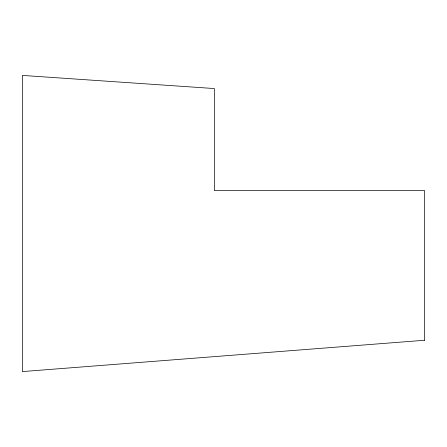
<?xml version="1.0" encoding="UTF-8"?>
<svg xmlns="http://www.w3.org/2000/svg" width="447" height="447" viewBox="0 0 447 447"><rect width="100%" height="100%" fill="white"/><g stroke="black" fill="none" stroke-linecap="round" stroke-linejoin="round"><path stroke-width="0.67" d="M424.65 340.245L22.35 371.586L22.35 75.414L214.404 88.556L214.404 190.651L424.65 190.651L424.65 340.245"/></g></svg>
